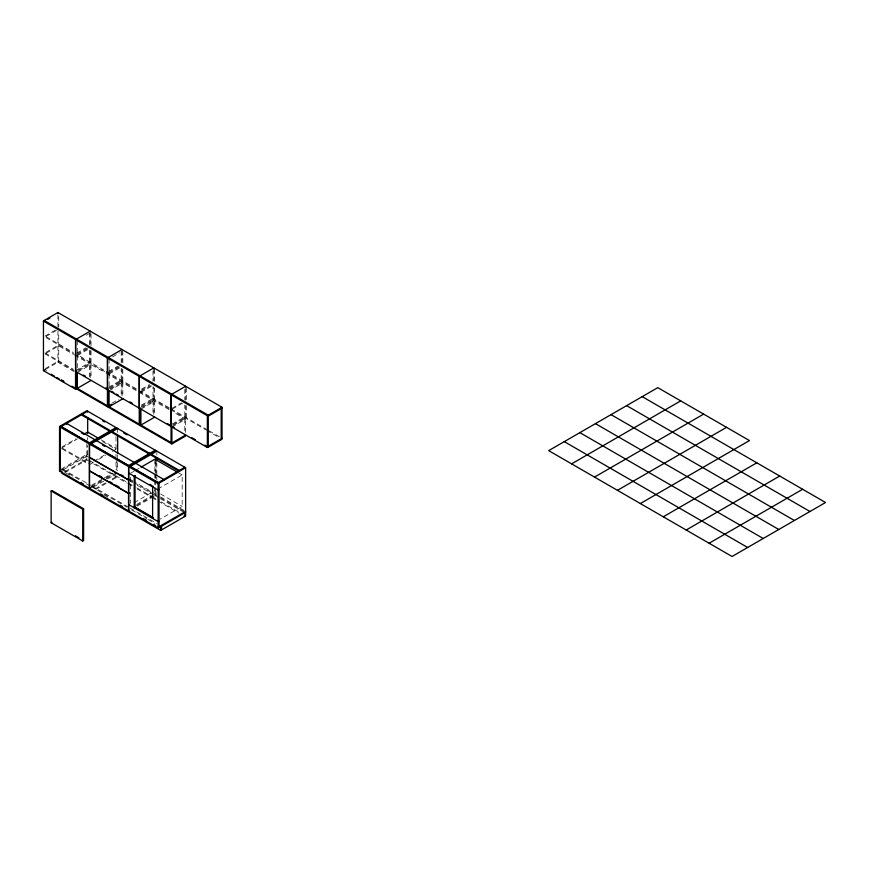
<?xml version="1.0" encoding="UTF-8"?>
<svg xmlns="http://www.w3.org/2000/svg" width="869" height="869" viewBox="0 0 869 869"><rect width="100%" height="100%" fill="white"/><g stroke="black" fill="none" stroke-linecap="round" stroke-linejoin="round"><path stroke-width="0.65" stroke-dasharray="4.34 3.26" d="M45.003 336.075L55.323 330.122M46.155 336.357L56.463 330.405M46.155 352.238L58.755 344.96M46.155 353.194L58.755 345.916L73.507 354.422M86.444 335.228L89.876 333.24M45.329 368.597L57.93 361.319M45.329 369.542L58.755 361.797L58.755 332.555M76.776 353.086L85.944 347.796M76.776 354.041L87.085 348.089M87.595 348.751L77.276 354.704L105.116 370.77M77.276 355.649L91.028 347.719M75.625 370.574L90.202 362.167M78.742 370.683L90.202 364.068L104.975 372.595M77.276 372.486L91.028 364.546L91.028 377.776M112.525 356.898L119.401 352.923M108.582 371.454L117.749 366.164M108.582 372.41L118.901 366.446M109.092 373.062L119.401 367.109M109.092 374.018L122.833 366.077M108.582 387.335L121.182 380.057L121.182 368.293M109.407 387.802L122.008 380.524M109.407 388.758L122.833 381.002L122.833 369.238M110.559 389.051L122.008 382.436M109.092 390.854L122.833 382.914L122.833 396.145M112.025 403.129L118.901 399.164M141.538 389.16L149.555 384.522M141.538 390.105L149.555 385.478M140.897 391.43L151.206 385.478M140.897 392.386L152.357 385.771M62.253 446.731L76.124 438.726M61.102 448.35L77.276 439.008M141.538 405.03L152.998 398.415L152.998 386.651M141.213 406.171L153.824 398.893M140.897 407.311L154.649 399.371L154.649 387.607M142.364 407.42L153.824 400.805M140.897 409.212L154.649 401.272L154.649 414.513M61.427 469.021L86.857 454.335L87.682 454.813L87.682 445.558M60.276 470.64L87.682 454.813M63.567 469.684L86.857 456.236M172.203 408.18L181.371 402.89M172.203 409.136L184.804 401.858M65.077 471.574L86.857 458.995M64.74 472.714L86.857 459.951L86.857 443.766M94.048 461.091L104.454 455.084M89.42 464.709L94.048 462.036M98.675 459.375L105.605 455.367M112.535 451.359L116.011 449.36L102.412 441.506M172.203 424.061L184.804 416.783L184.804 405.019M173.029 424.539L185.629 417.261M173.344 425.299L186.455 417.739L186.455 402.054M171.877 427.103L185.629 419.162L173.137 411.949M91.734 485.184L103.292 478.504M104.454 477.841L112.535 473.171M91.408 486.325L101.803 480.318M106.431 477.646L113.361 473.648M91.071 487.466L104.943 479.46M106.094 478.797L116.011 473.073L116.011 476.777L110.189 480.133M93.548 486.988L106.355 479.601M107.517 478.928L116.837 473.551M95.047 488.878L105.529 482.827M95.872 489.356L106.355 483.305M112.177 479.938L116.837 477.255M130.611 473.214L134.076 471.215M135.238 470.542L139.866 467.87M134.076 502.706L154.899 490.681L154.899 480.188M157.876 488.965L182.175 474.941L182.175 506.431L160.189 519.119M136.705 504.465L152.89 495.124M136.368 505.617L156.018 494.265L134.119 481.622M137.193 506.084L156.844 494.743M46.144 336.727L73.354 352.434M106.105 371.345L138.084 389.812M139.051 390.366L169.9 408.169M170.867 408.734L207.941 430.133M209.114 430.818L222.029 438.269M46.144 337.683L73.507 353.477M74.636 354.128L105.116 371.726M106.105 372.301L138.084 390.757M139.051 391.322L169.9 409.125M170.867 409.69L205.595 429.731M206.768 430.416L219.683 437.867M74.636 355.084L89.377 363.59M106.105 373.246L137.921 391.615M139.051 392.277L171.997 411.298M45.003 352.901L73.354 369.271M45.003 353.857L74.071 370.628M74.071 371.584L57.93 362.275L57.93 330.752M44.189 369.26L46.491 370.585M178.764 472.964L182.175 474.941M101.282 439.899L116.011 448.404M160.58 493.961L182.175 506.431M130.665 479.623L132.968 480.959M160.58 496.894L185.629 511.363M129.85 480.112L132.968 481.915M134.119 482.577L156.583 495.547M160.58 497.85L184.467 511.645M88.356 457.105L86.031 455.769L86.031 459.473L126.7 482.947M130.187 481.263L132.512 482.599M137.161 485.282L153.433 494.678M154.595 495.352L159.244 498.035M160.407 498.708L184.804 512.797M89.181 460.331L132.175 485.163M136.824 487.846L150.772 495.895M151.934 496.568L156.583 499.251M161.232 501.934L179.818 512.667M127.862 483.62L132.512 486.303M137.161 488.986L151.108 497.035M152.271 497.709L156.92 500.392M158.082 501.065L178.992 513.144M62.231 448.056L89.42 463.753M62.231 449.012L88.29 464.057M62.742 469.206L90.637 485.315M91.799 485.977L128.981 507.453M130.144 508.126L156.876 523.551M61.927 469.684L81.675 481.089M86.324 483.772L89.811 485.782M90.973 486.455L126.993 507.257M131.643 509.94L146.752 518.663M147.915 519.336L154.888 523.355M66.033 473.008L72.953 477.005M104.084 494.972L108.69 497.644M186.455 387.672L186.455 400.739M185.629 388.508L185.629 400.272M185.629 405.497L185.629 432.393M184.804 389.334L184.804 399.794M184.804 418.684L184.804 431.926M156.844 452.456L156.844 455.095M156.844 463.025L156.844 476.245M156.844 477.559L156.844 480.209M156.018 461.233L156.018 473.127M156.018 474.441L156.018 478.406M156.018 491.626L156.018 495.221M155.193 462.069L155.193 472.649M155.193 473.963L155.193 479.253M155.193 480.579L155.193 493.788M154.899 459.19L154.899 472.312M154.899 473.627L154.899 478.873M154.649 369.303L154.649 382.382M153.824 368.836L153.824 381.904M153.824 387.129L153.824 416.675M152.998 370.965L152.998 381.426M152.998 400.327L152.998 413.557M130.611 477.157L130.611 503.401M122.833 350.946L122.833 364.013M122.008 350.468L122.008 362.232M122.008 368.76L122.008 398.317M121.182 351.293L121.182 363.057M121.182 381.958L121.182 395.189M117.663 428.504L117.663 432.469M117.663 454.943L117.663 457.583M117.663 462.873L117.663 470.802M116.837 458.43L116.837 470.325M116.011 436.803L116.011 452.662M116.011 453.987L116.011 456.627M116.011 461.917L116.011 469.847M109.092 358.886L109.092 387.639M91.028 333.881L91.028 345.645M91.028 350.88L91.028 362.645L77.276 370.574L77.276 340.518M90.202 332.099L90.202 345.395M90.202 350.403L90.202 378.623M89.377 332.957L89.377 344.917M89.377 350.229L89.377 376.809M87.682 437.628L87.682 440.279M58.755 316.609L58.755 327.233M57.93 314.795L57.93 329.416"/><path stroke-width="1.3" d="M44.189 321.411L44.189 320.455L57.93 312.514L222.029 407.257L222.029 439.225L208.278 447.166L204.758 445.134M76.363 388.682L75.538 389.16L43.45 370.628L43.45 321.096L44.276 320.618M47.621 319.423L49.913 318.097M43.45 321.096L75.538 339.616L90.202 331.143M208.18 447.003L207.354 447.481L75.722 371.476L75.722 339.725L76.548 339.247M43.45 370.628L44.276 370.151M122.008 349.512L107.343 357.985L75.722 339.725M108.353 389.366L107.528 389.844L107.528 358.093L108.353 357.615M91.028 380.426L77.276 388.367L77.276 372.486M107.343 389.736L108.169 389.258L105.822 387.911M107.528 358.093L139.159 376.342L153.824 367.88L153.824 368.836L152.998 368.358M139.333 408.213L139.333 376.451L140.159 375.973M60.276 470.64L60.276 426.071L86.857 410.722L185.629 467.75L185.629 516.023L160.7 530.416L61.927 473.388L61.927 470.922M90.159 487.781L89.333 488.259L59.537 471.063L59.537 426.766L60.363 426.288L90.159 443.483M108.267 406.247L111.699 404.27M122.833 398.784L109.092 406.725L109.092 390.854M84.217 434.055L87.682 432.056L99.012 438.595M139.333 376.451L170.965 394.711L185.629 386.249L185.629 387.194M171.052 442.506L171.15 394.819L171.975 394.341M116.011 427.559L89.42 442.908L89.42 443.853M89.333 488.259L89.333 443.961L116.837 428.026M89.561 444.092L90.387 443.614L129.351 466.11L128.525 466.588L89.561 444.092L89.561 457.322L128.525 479.818L129.351 479.34M117.663 428.504L91.071 443.853L91.071 444.809M59.537 471.063L60.363 470.585M154.649 417.153L140.897 425.093L140.897 409.212M51.141 490.985L51.966 490.507L83.598 508.767L83.598 540.518L82.772 540.996L51.141 522.736L51.141 490.985L82.772 509.245L83.598 508.767M171.15 426.57L171.975 426.103M171.15 394.819L207.354 415.73L222.029 407.257M208.278 416.142L222.029 408.213L221.204 407.735L221.204 437.791L222.029 438.269L208.278 446.21M129.351 492.995L128.525 493.473L89.561 470.976L89.561 488.389L90.387 487.922M129.438 466.001L156.018 450.653M158.951 527.505L158.136 527.983L128.71 510.994L128.71 466.696L129.524 466.218L158.951 483.207M156.844 451.13L130.263 466.479L130.263 467.435M71.845 386.173L171.877 443.94L185.629 435.999L185.629 435.043L171.877 442.984L75.625 387.411M141.017 467.207L154.899 459.19L177.624 472.312M51.141 522.736L51.966 522.258M129.351 492.788L128.525 493.266L89.561 470.77L89.561 457.539L128.525 480.036L129.351 479.558M158.223 482.621L184.804 467.272L184.804 468.228M153.433 486.39L152.607 486.868L152.607 518.413L153.433 517.935M158.136 527.983L158.136 483.685L185.629 467.75M158.951 489.584L158.136 490.062L128.71 473.073M89.561 488.389L128.525 510.885L129.351 510.407M128.71 510.994L129.524 510.516M158.951 521.128L158.136 521.606L128.71 504.617M185.629 511.363L159.049 526.712L158.223 526.234M185.629 512.319L159.049 527.668L159.049 483.099L60.276 426.071M571.617 463.861L680.709 400.881M594.537 477.092L703.629 414.111M617.457 490.322L726.549 427.342M640.377 503.553L749.458 440.572L657.79 387.65L548.697 450.631L732.046 556.486L825.55 502.499L642.202 396.644M663.297 516.783L756.801 462.808M686.206 530.014L779.71 476.038M709.126 543.244L802.63 489.269M626.625 405.638L809.962 511.493M611.037 414.643L794.385 520.488M595.45 423.637L778.798 529.493M579.873 432.632L763.21 538.487M564.285 441.637L747.633 547.481M44.189 320.455L208.278 415.197L208.278 447.166M171.052 394.656L171.877 395.134L171.877 394.178M83.272 374.995L85.542 376.299M111.666 391.387L113.937 392.701M116.218 394.015L118.488 395.319M129.85 401.88L132.121 403.194M167.337 423.529L169.607 424.843M174.234 427.505L171.877 426.147L171.877 443.94M191.843 437.672L195.362 439.703M61.46 380.079L63.752 381.404M51.097 374.202L54.551 376.201M56.865 377.526L59.168 378.862M61.471 380.188L63.774 381.524M102.412 420.661L104.682 421.965M123.528 432.849L127.048 434.88M94.927 439.725L66.598 423.377L66.598 424.322M96.578 440.681L134.108 462.351M135.76 463.307L163.72 479.449L163.72 480.405M81.328 432.827L83.598 434.142M102.444 445.015L104.791 446.373M59.537 426.766L89.333 443.961M128.71 466.696L158.136 483.685M149.903 484.359L152.194 485.684M121.323 474.919L123.615 476.245M183.978 516.023L184.804 516.501L184.804 512.797M99.555 475.799L101.847 477.124M109.863 481.752L112.155 483.077M115.599 485.054L119.031 487.042M81.023 482.621L83.326 483.946M100.619 493.929L102.922 495.265M120.215 505.247L122.518 506.573M143.103 518.456L146.524 520.433M153.357 524.376L155.627 525.691M160.7 529.46L161.525 529.938L161.525 526.234M75.397 535.782L78.916 537.813M207.354 415.73L207.354 447.481M170.965 394.711L170.965 426.473M160.7 526.712L160.7 530.416M156.844 457.746L156.844 460.385M156.018 458.582L156.018 461.233M155.193 451.13L155.193 450.185L128.612 465.534L128.525 479.818M140.072 407.789L140.072 425.571M139.246 408.267L139.246 424.137M139.159 376.342L139.159 408.104M128.525 480.036L128.525 493.266M128.525 493.473L128.525 510.885M117.663 435.119L117.663 453.618M108.267 357.452L108.267 358.408L107.441 357.93L107.441 405.78M108.267 389.421L108.267 407.203M87.682 412.156L87.682 411.2L61.102 426.549L61.102 427.505M87.682 417.804L87.682 433.664M82.772 509.245L82.772 540.996M76.45 339.084L76.45 340.04M76.45 371.052L76.45 388.834M75.538 339.616L75.538 389.16M57.93 312.514L57.93 313.47M135.053 475.788L134.228 476.255L134.228 507.8L135.053 507.333L135.053 475.788M110.504 430.731L82.186 414.372L82.186 415.328L110.504 431.687L110.504 430.731M149.696 453.357L112.155 431.687L112.155 432.632L149.696 454.313L149.696 453.357M179.307 470.455L151.347 454.313L151.347 455.258L179.307 471.4L179.307 470.455M153.335 517.826L134.011 506.681L153.292 517.859"/></g></svg>
